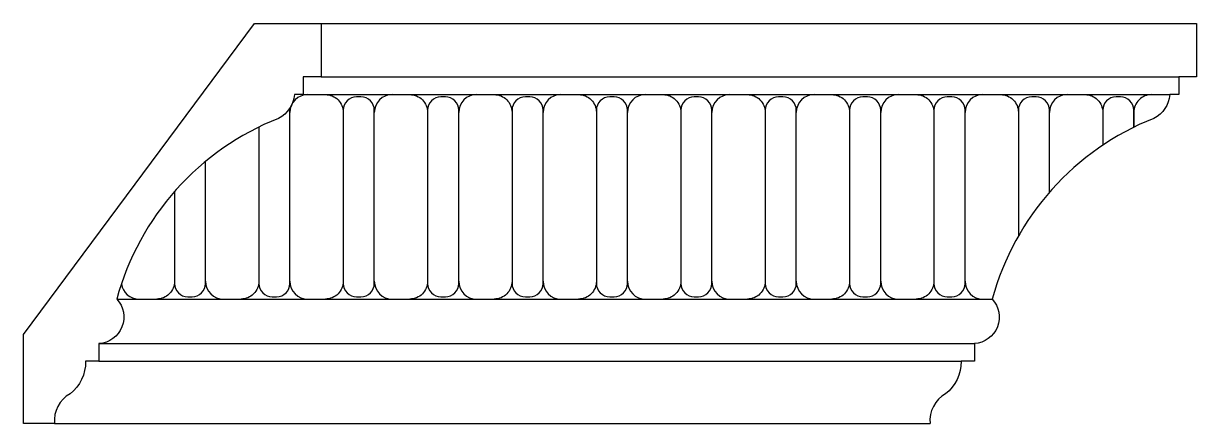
# Model space of a CAD drawing. Extents: x 10 to 274, y 839 to 929.
import ezdxf

# ---------------------------------------------------------------- set-up
doc = ezdxf.new("R2010")
doc.units = 0
doc.header["$LTSCALE"] = 10
doc.header["$MEASUREMENT"] = 0
for name, color, linetype in [('3', 3, 'CONTINUOUS'), ('4', 4, 'CONTINUOUS'), ('7', 7, 'CONTINUOUS')]:
    doc.layers.add(name, color=color, linetype=linetype)

msp = doc.modelspace()

# ---------------------------------------------------------------- linework, layer by layer
at = {"layer": '3'}
for points in [[(78.11, 912.71, -0.414214), (82.11, 908.71), (82.11, 870.71, -0.414214), (78.11, 866.71)], [(97.11, 912.71, -0.414214), (101.11, 908.71), (101.11, 870.71, -0.414214), (97.11, 866.71)], [(116.11, 912.71, -0.414214), (120.11, 908.71), (120.11, 870.71, -0.414214), (116.11, 866.71)], [(135.11, 912.71, -0.414214), (139.11, 908.71), (139.11, 870.71, -0.414214), (135.11, 866.71)], [(154.11, 912.71, -0.414214), (158.11, 908.71), (158.11, 870.71, -0.414214), (154.11, 866.71)], [(173.11, 912.71, -0.414214), (177.11, 908.71), (177.11, 870.71, -0.414214), (173.11, 866.71)], [(192.11, 912.71, -0.414214), (196.11, 908.71), (196.11, 870.71, -0.414214), (192.11, 866.71)], [(211.11, 912.71, -0.414214), (215.11, 908.71), (215.11, 870.71, -0.414214), (211.11, 866.71)], [(230.11, 912.71, -0.414214), (234.11, 908.71), (234.11, 880.91)], [(241.11, 890.74), (241.11, 909.21, 0.414214), (238.11, 912.21), (237.11, 912.21, 0.414214), (234.11, 909.21), (234.11, 880.91)], [(249.11, 912.71, -0.414214), (253.11, 908.71), (253.11, 901.31)], [(260.11, 905.36), (260.11, 909.21, 0.414214), (257.11, 912.21), (256.11, 912.21, 0.414214), (253.11, 909.21), (253.11, 901.31)], [(264.11, 912.71, 0.414214), (260.11, 908.71), (260.11, 905.36)], [(63.11, 905.41), (63.11, 870.21, 0.414214), (66.11, 867.21), (67.11, 867.21, 0.414214), (70.11, 870.21), (70.11, 909.21, 0.038111), (70.08, 909.67, 0.038111)], [(63.11, 905.41), (63.11, 870.71, -0.414214), (59.11, 866.71)], [(44.11, 890.86), (44.11, 870.21, 0.414214), (47.11, 867.21), (48.11, 867.21, 0.414214), (51.11, 870.21), (51.11, 897.66)], [(44.11, 890.86), (44.11, 870.71, -0.414214), (40.11, 866.71)]]:
    msp.add_lwpolyline(points, format="xyb", dxfattribs=at)
for points in [[(86.11, 867.21, 0.414214), (89.11, 870.21), (89.11, 909.21, 0.414214), (86.11, 912.21), (85.11, 912.21, 0.414214), (82.11, 909.21), (82.11, 870.21, 0.414214), (85.11, 867.21)], [(105.11, 867.21, 0.414214), (108.11, 870.21), (108.11, 909.21, 0.414214), (105.11, 912.21), (104.11, 912.21, 0.414214), (101.11, 909.21), (101.11, 870.21, 0.414214), (104.11, 867.21)], [(124.11, 867.21, 0.414214), (127.11, 870.21), (127.11, 909.21, 0.414214), (124.11, 912.21), (123.11, 912.21, 0.414214), (120.11, 909.21), (120.11, 870.21, 0.414214), (123.11, 867.21)], [(143.11, 867.21, 0.414214), (146.11, 870.21), (146.11, 909.21, 0.414214), (143.11, 912.21), (142.11, 912.21, 0.414214), (139.11, 909.21), (139.11, 870.21, 0.414214), (142.11, 867.21)], [(162.11, 867.21, 0.414214), (165.11, 870.21), (165.11, 909.21, 0.414214), (162.11, 912.21), (161.11, 912.21, 0.414214), (158.11, 909.21), (158.11, 870.21, 0.414214), (161.11, 867.21)], [(181.11, 867.21, 0.414214), (184.11, 870.21), (184.11, 909.21, 0.414214), (181.11, 912.21), (180.11, 912.21, 0.414214), (177.11, 909.21), (177.11, 870.21, 0.414214), (180.11, 867.21)], [(200.11, 867.21, 0.414214), (203.11, 870.21), (203.11, 909.21, 0.414214), (200.11, 912.21), (199.11, 912.21, 0.414214), (196.11, 909.21), (196.11, 870.21, 0.414214), (199.11, 867.21)], [(219.11, 867.21, 0.414214), (222.11, 870.21), (222.11, 909.21, 0.414214), (219.11, 912.21), (218.11, 912.21, 0.414214), (215.11, 909.21), (215.11, 870.21, 0.414214), (218.11, 867.21)]]:
    msp.add_lwpolyline(points, format="xyb", close=True, dxfattribs=at)
for centre, start, end in [((74.11, 908.71), 90, 180), ((93.11, 908.71), 90, 180), ((112.11, 908.71), 90, 180), ((131.11, 908.71), 90, 180), ((150.11, 908.71), 90, 180), ((169.11, 908.71), 90, 180), ((188.11, 908.71), 90, 180), ((207.11, 908.71), 90, 180), ((226.11, 908.71), 90, 180), ((245.11, 908.71), 90, 180), ((36.11, 870.71), 188.654, 270), ((55.11, 870.71), 180, 270), ((74.11, 870.71), 180, 270), ((93.11, 870.71), 180, 270), ((112.11, 870.71), 180, 270), ((131.11, 870.71), 180, 270), ((150.11, 870.71), 180, 270), ((169.11, 870.71), 180, 270), ((188.11, 870.71), 180, 270), ((207.11, 870.71), 180, 270), ((226.11, 870.71), 180, 270)]:
    msp.add_arc(centre, 4, start, end, dxfattribs=at)
at = {"layer": '4'}
for p, q in [((77.12, 928.71), (274.22, 928.71)), ((17.12, 838.71), (214.22, 838.71))]:
    msp.add_line(p, q, dxfattribs=at)
msp.add_lwpolyline([(77.12, 928.71), (77.12, 916.71), (73.12, 916.71), (73.12, 912.71), (71.12, 912.71, -0.257715), (67.54, 907.37, 0.235928), (31.12, 866.71, -0.634202), (27.12, 856.71), (27.12, 852.71), (24.12, 852.71, -0.230865), (20.61, 845.39, 0.296725), (17.12, 838.71), (10.12, 838.71), (10.12, 858.71), (62.12, 928.71)], format="xyb", close=True, dxfattribs=at)
msp.add_lwpolyline([(274.22, 928.71), (274.22, 916.71), (270.22, 916.71), (270.22, 912.71), (268.22, 912.71, -0.257715), (264.64, 907.37, 0.235928), (228.22, 866.71, -0.634202), (224.22, 856.71), (224.22, 852.71), (221.22, 852.71, -0.230865), (217.72, 845.39, 0.296725), (214.22, 838.71)], format="xyb", dxfattribs=at)
at = {"layer": '7'}
for p, q in [((77.12, 916.71), (270.22, 916.71)), ((73.12, 912.71), (268.22, 912.71)), ((31.12, 866.71), (228.22, 866.71)), ((27.12, 856.71), (224.22, 856.71)), ((27.12, 852.71), (221.22, 852.71))]:
    msp.add_line(p, q, dxfattribs=at)

doc.saveas('drawing.dxf')
